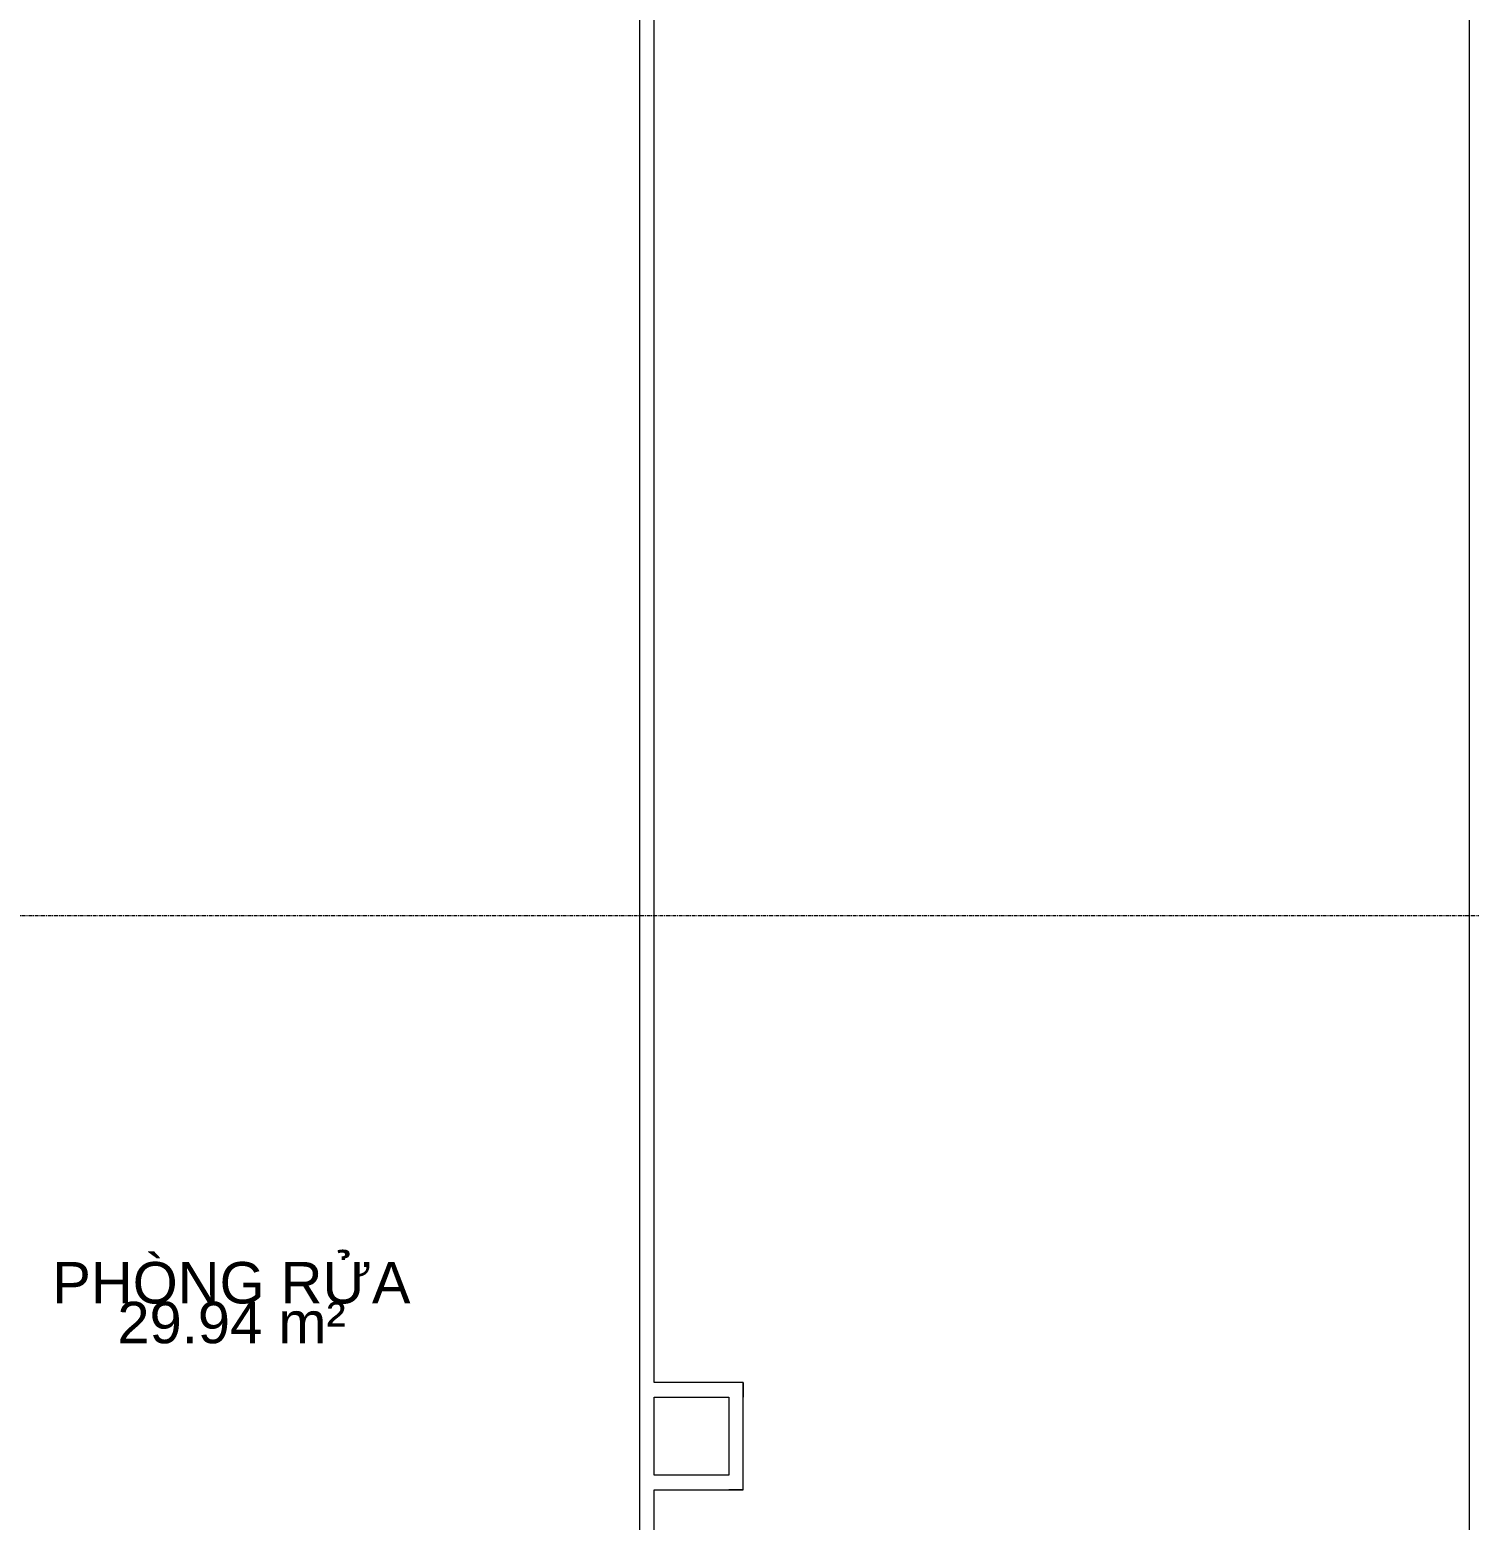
# Model space of a CAD drawing. Header units: millimetres. Extents: x -21807 to 26525, y -2564 to 60640.
# Drawn here: x 3822 to 8789, y 49352 to 54494 of the extents above; entities that cross this region are included whole.
import ezdxf

# ---------------------------------------------------------------- set-up
doc = ezdxf.new("R2010")
doc.units = ezdxf.units.MM
doc.linetypes.add('Grid Line', pattern=[22.225, 12.7, -3.175, 3.175, -3.175])
for name, color, linetype, lineweight in [('A-AREA-IDEN', 7, 'Continuous', 9), ('A-WALL', 7, 'Continuous', 9), ('S-GRID', 7, 'Continuous', 9)]:
    doc.layers.add(name, color=color, linetype=linetype, lineweight=lineweight)
doc.styles.add('Arial_1', font='arial.ttf', dxfattribs={"height": 143})

# ---------------------------------------------------------------- blocks, each defined once
blk = doc.blocks.new('AK-SGS-M3-A_rvt-1-MẶT BẰNG PHÂN VÙNG ÁP SUẤT')
at = {"layer": 'A-WALL', "color": 253, "lineweight": 13, "true_color": 0xaaaaaa}
for p, q in [((8788.9, 58116.9), (8788.9, 45066.9)), ((5976.4, 49826.9), (5976.4, 55591.9)), ((5926.4, 55541.9), (5926.4, 45066.9)), ((6283.9, 49826.9), (5976.4, 49826.9)), ((6283.9, 49776.9), (6283.9, 49826.9)), ((5976.4, 49506.9), (5976.4, 49776.9)), ((5976.4, 49776.9), (6233.9, 49776.9)), ((6233.9, 49776.9), (6233.9, 49506.9)), ((6283.9, 49456.9), (6283.9, 49776.9)), ((6233.9, 49506.9), (5976.4, 49506.9)), ((5976.4, 45066.9), (5976.4, 49456.9)), ((5976.4, 49456.9), (6233.9, 49456.9)), ((6233.9, 49456.9), (6283.9, 49456.9))]:
    blk.add_line(p, q, dxfattribs=at)
at = {"layer": 'A-WALL', "color": 254, "lineweight": 13, "true_color": 0xcccccc}
for p, q in [((8788.9, 58116.9), (8788.9, 45066.9)), ((5976.4, 49826.9), (5976.4, 55591.9)), ((5926.4, 55541.9), (5926.4, 45066.9)), ((6283.9, 49826.9), (5976.4, 49826.9)), ((6283.9, 49826.9), (6283.9, 49776.9)), ((5976.4, 49506.9), (5976.4, 49776.9)), ((5976.4, 49776.9), (6233.9, 49776.9)), ((6233.9, 49776.9), (6233.9, 49506.9)), ((6283.9, 49456.9), (6283.9, 49776.9)), ((6233.9, 49506.9), (5976.4, 49506.9)), ((5976.4, 45066.9), (5976.4, 49456.9)), ((5976.4, 49456.9), (6233.9, 49456.9)), ((6283.9, 49456.9), (6233.9, 49456.9))]:
    blk.add_line(p, q, dxfattribs=at)

msp = doc.modelspace()

# ---------------------------------------------------------------- linework, layer by layer
at = {"layer": 'S-GRID', "linetype": 'Grid Line'}
msp.add_line((18164.9, 51436.9), (-21036.6, 51436.9), dxfattribs=at)

# ---------------------------------------------------------------- block references
at = {"lineweight": 5}
msp.add_blockref('AK-SGS-M3-A_rvt-1-MẶT BẰNG PHÂN VÙNG ÁP SUẤT', (0, 0), dxfattribs=at)

# ---------------------------------------------------------------- texts
at = {"layer": 'A-AREA-IDEN', "char_height": 143, "line_spacing_factor": 0.936439, "style": 'Arial_1'}
for s, insert, width, attachment_point in [('\\pxqc,t9.76923,19.53846,29.30769,39.07692,48.84615,58.61538,68.38462,78.15385,87.92308,97.69231,107.46154,117.23077,127,136.76923,146.53846,156.30769,166.07692,175.84615,185.61538,195.38462,205.15385,214.92308,224.69231,234.46154,244.23077,254,263.76923,273.53846,283.30769,293.07692,302.84615,312.61538;{PHÒNG RỬA}', (4517.6, 50097.8), 1215.5, 8), ('\\pxqc,t9.76923,19.53846,29.30769,39.07692,48.84615,58.61538,68.38462,78.15385,87.92308,97.69231,107.46154,117.23077,127,136.76923,146.53846,156.30769,166.07692,175.84615,185.61538,195.38462,205.15385,214.92308,224.69231,234.46154,244.23077,254,263.76923,273.53846,283.30769,293.07692,302.84615,312.61538;{29.94 m²}', (4518.2, 50033), 785.4, 5)]:
    msp.add_mtext(s, dxfattribs=dict(at, insert=insert, width=width, attachment_point=attachment_point))

doc.saveas('drawing.dxf')
